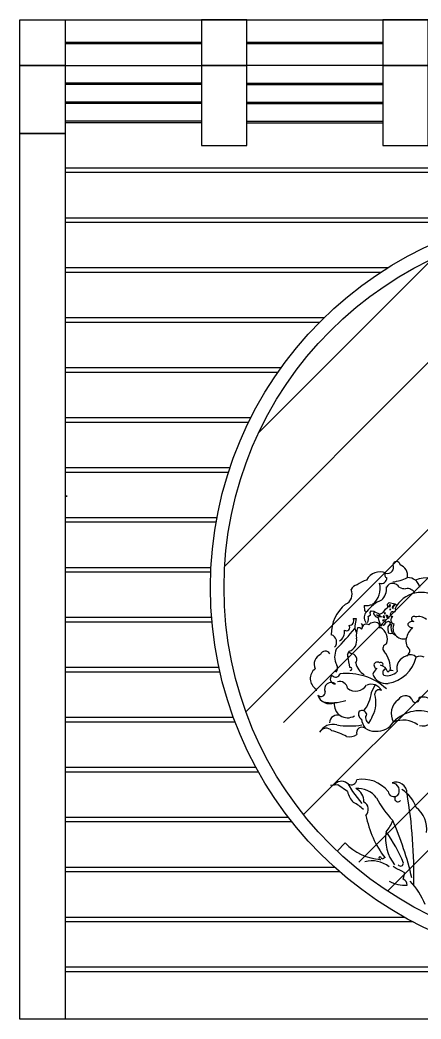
# Model space of a CAD drawing. Extents: x -782 to 1718, y 627 to 2827.
# Drawn here: x -782 to 102, y 627 to 2827 of the extents above; entities that cross this region are included whole.
import ezdxf

# ---------------------------------------------------------------- set-up
doc = ezdxf.new("R2010")
doc.units = 0
doc.header["$MEASUREMENT"] = 0
for name, color, linetype in [('2', 2, 'CONTINUOUS'), ('3', 3, 'CONTINUOUS'), ('4', 4, 'CONTINUOUS'), ('7', 7, 'CONTINUOUS'), ('BH', 3, 'CONTINUOUS')]:
    doc.layers.add(name, color=color, linetype=linetype)

msp = doc.modelspace()

# ---------------------------------------------------------------- hatches: boundary and pattern name
at = {"layer": 'BH'}
h = msp.add_hatch(dxfattribs=at)
h.set_pattern_fill('AR-RROOF', color=256, scale=500, angle=45, style=0)
h.set_pattern_definition([(45, (-3402.15, -2521.13), (424.264, 1131.37), [7500, -1000, 2500, -500]), (45, (-3108.7, -1874.1), (-823.78, 116.67), [1500, -165, 3000, -375]), (45, (-3525.9, -2043.83), (1601.597, 2075.358), [4000, -700, 2000, -500])])
edge = h.paths.add_edge_path()
edge.add_arc((467.5, 1577.4), 800, 0, 360)

# ---------------------------------------------------------------- linework, layer by layer
at = {"layer": '2', "linetype": 'CONTINUOUS'}
msp.add_line((1717.5, 627.4), (-782.5, 627.4), dxfattribs=at)
at = {"layer": '3'}
for p, q in [((-682.5, 2778.9), (-382.5, 2778.9)), ((-682.5, 2775.9), (-382.5, 2775.9)), ((-282.5, 2778.9), (17.5, 2778.9)), ((-282.5, 2775.9), (17.5, 2775.9)), ((-682.5, 2727.4), (-382.5, 2727.4)), ((17.5, 2727.4), (-282.5, 2727.4)), ((-382.5, 2688.4), (-682.5, 2688.4)), ((-382.5, 2685.4), (-682.5, 2685.4)), ((-282.5, 2688.4), (17.5, 2688.4)), ((-282.5, 2685.4), (17.5, 2685.4)), ((-382.5, 2646.4), (-682.5, 2646.4)), ((-382.5, 2643.4), (-682.5, 2643.4)), ((-282.5, 2646.4), (17.5, 2646.4)), ((-282.5, 2643.4), (17.5, 2643.4)), ((-382.5, 2604.3), (-682.5, 2604.3)), ((-382.5, 2601.3), (-682.5, 2601.3)), ((-282.5, 2604.3), (17.5, 2604.3)), ((-282.5, 2601.3), (17.5, 2601.3)), ((1617.5, 2501.3), (-682.5, 2501.3)), ((1617.5, 2491.3), (-682.5, 2491.3)), ((304.7, 2391.3), (-682.5, 2391.3)), ((260.9, 2381.3), (-682.5, 2381.3)), ((27.7, 2281.3), (-682.5, 2281.3)), ((12.1, 2271.3), (-682.5, 2271.3)), ((-112.3, 2171.3), (-682.5, 2171.3)), ((-122.4, 2161.3), (-682.5, 2161.3)), ((-206.9, 2061.3), (-682.5, 2061.3)), ((-213.9, 2051.3), (-682.5, 2051.3)), ((-273.5, 1951.3), (-682.5, 1951.3)), ((-278.5, 1941.3), (-682.5, 1941.3)), ((-319.4, 1841.3), (-682.5, 1841.3)), ((-322.7, 1831.3), (-682.5, 1831.3)), ((-679.9, 1780.3), (-679.9, 1777.3)), ((-348.1, 1731.3), (-682.5, 1731.3)), ((-349.9, 1721.3), (-682.5, 1721.3)), ((-361.3, 1621.3), (-682.5, 1621.3)), ((-361.8, 1611.3), (-682.5, 1611.3)), ((-359.8, 1511.3), (-682.5, 1511.3)), ((-359, 1501.3), (-682.5, 1501.3)), ((-343.6, 1401.3), (-682.5, 1401.3)), ((-341.3, 1391.3), (-682.5, 1391.3)), ((-311.6, 1291.3), (-682.5, 1291.3)), ((-307.9, 1281.3), (-682.5, 1281.3)), ((-261.9, 1181.3), (-682.5, 1181.3)), ((-256.3, 1171.3), (-682.5, 1171.3)), ((-190.3, 1071.3), (-682.5, 1071.3)), ((-182.5, 1061.3), (-682.5, 1061.3)), ((-88.6, 961.3), (-682.5, 961.3)), ((-77.3, 951.3), (-682.5, 951.3)), ((65.5, 851.3), (-682.5, 851.3)), ((84.1, 841.3), (-682.5, 841.3)), ((1617.5, 741.3), (-682.5, 741.3)), ((1617.5, 731.3), (-682.5, 731.3))]:
    msp.add_line(p, q, dxfattribs=at)
at = {"layer": '4'}
for p, q in [((-782.5, 2827.4), (1717.5, 2827.4)), ((-782.5, 627.4), (-782.5, 2827.4))]:
    msp.add_line(p, q, dxfattribs=at)
for points in [[(-782.5, 2827.4), (-682.5, 2827.4), (-682.5, 2727.4), (-782.5, 2727.4)], [(-282.5, 2827.4), (-382.5, 2827.4), (-382.5, 2727.4), (-282.5, 2727.4)], [(117.5, 2827.4), (17.5, 2827.4), (17.5, 2727.4), (117.5, 2727.4)]]:
    msp.add_lwpolyline(points, close=True, dxfattribs=at)
at = {"layer": '7'}
msp.add_line((-782.5, 627.4), (-782.5, 747.4), dxfattribs=at)
for points in [[(-782.5, 2727.4), (-682.5, 2727.4), (-682.5, 2577.4), (-782.5, 2577.4)], [(-282.5, 2727.4), (-382.5, 2727.4), (-382.5, 2551.3), (-282.5, 2551.3)], [(117.5, 2727.4), (17.5, 2727.4), (17.5, 2551.3), (117.5, 2551.3)], [(-782.5, 2577.4), (-682.5, 2577.4), (-682.5, 627.4), (-782.5, 627.4)]]:
    msp.add_lwpolyline(points, close=True, dxfattribs=at)
for radius in [830, 800]:
    msp.add_circle((467.5, 1577.4), radius, dxfattribs=at)
at = {"layer": 'BH'}
for p, q in [((27.6, 1541.3), (31.4, 1544.6)), ((28.7, 1534.7), (27.6, 1541.3)), ((31.4, 1544.6), (44.1, 1541.9)), ((31.8, 1536.7), (33.5, 1540.6)), ((33.5, 1540.6), (33.2, 1534.3)), ((42.2, 1539.3), (42.8, 1542.2)), ((43.9, 1538.9), (45.4, 1541)), ((44.1, 1541.9), (48.8, 1538.7)), ((-23.3, 1537.8), (-22.6, 1526.6)), ((-22.6, 1526.6), (-18.6, 1524.9)), ((-10.4, 1522.7), (-8.3, 1526.6)), ((-9.7, 1517.4), (-10.4, 1522.7)), ((-8.3, 1526.6), (-1.5, 1525.9)), ((-2.2, 1523.4), (-2.9, 1519.5)), ((-2.9, 1519.5), (1.4, 1514.1)), ((-1.5, 1525.9), (-2.2, 1523.4)), ((-1.8, 1524.7), (11.1, 1518.8)), ((11.1, 1518.8), (18.2, 1522.6)), ((18.2, 1522.6), (23.7, 1529.8)), ((20.9, 1522.1), (21.4, 1521.4)), ((22.1, 1522.8), (21.4, 1521.4)), ((21.4, 1521.4), (22.3, 1519)), ((23.3, 1521.6), (22.1, 1522.8)), ((22.3, 1519), (23.3, 1521.6)), ((23.7, 1529.8), (28.7, 1534.7)), ((31.1, 1535), (31.8, 1536.7)), ((33.2, 1534.3), (31.1, 1535)), ((33.7, 1530.4), (33.2, 1528.4)), ((33.2, 1528.4), (35.4, 1529.2)), ((35.4, 1529.2), (33.7, 1530.4)), ((38.8, 1532.1), (39.3, 1536.9)), ((38.8, 1532.1), (40.5, 1531.8)), ((39.3, 1536.9), (42.2, 1539.3)), ((40.5, 1531.8), (41.3, 1535.5)), ((41.3, 1535.5), (43.9, 1538.9)), ((-47.6, 1509.5), (-41.5, 1509.1)), ((-41.5, 1509.1), (-44, 1493.4)), ((-15.1, 1514.1), (-9.7, 1517.4)), ((1.4, 1514.1), (6.4, 1511.6)), ((3.6, 1517.3), (9.5, 1516.8)), ((9.5, 1513.4), (3.6, 1517.3)), ((6.4, 1511.6), (7.1, 1511.3)), ((13.2, 1492.7), (7.1, 1511.3)), ((9.5, 1516.8), (14.3, 1513.4)), ((14.3, 1513.4), (9.5, 1513.4)), ((13.2, 1492.7), (15.8, 1496.2)), ((15.8, 1496.2), (18.9, 1494.9)), ((17.2, 1505.6), (16.7, 1504.7)), ((16.7, 1504.7), (22.1, 1503.9)), ((18.7, 1506.1), (17.2, 1505.6)), ((19.2, 1515.3), (17.7, 1512.2)), ((17.7, 1512.2), (21.1, 1511)), ((22.6, 1506.6), (18.7, 1506.1)), ((18.9, 1494.9), (21.8, 1496.9)), ((21.4, 1513.6), (19.2, 1515.3)), ((21.1, 1511), (21.4, 1513.6)), ((21.8, 1496.9), (25, 1501.3)), ((22.1, 1503.9), (24.3, 1504.2)), ((24.3, 1504.2), (22.6, 1506.6)), ((25, 1501.3), (30.3, 1503.4)), ((25.2, 1517.3), (28.1, 1516.3)), ((25.2, 1515.3), (25.8, 1517.1)), ((27.2, 1513.4), (25.2, 1515.3)), ((27.2, 1511.2), (27.2, 1513.4)), ((31.5, 1510), (27.2, 1511.2)), ((28.1, 1516.3), (28.9, 1512.4)), ((28.9, 1512.4), (31.5, 1510)), ((32, 1496.4), (30.1, 1493.3)), ((30.3, 1503.4), (33.7, 1501.7)), ((33.5, 1499.1), (32, 1496.4)), ((33.7, 1501.7), (33.5, 1499.1)), ((-44, 1493.4), (-44, 1487.1)), ((-44, 1487.1), (-40.6, 1477.6)), ((-44, 1487.1), (-44, 1487.1)), ((30.1, 1493.3), (28.6, 1491.1)), ((28.6, 1491.1), (28.9, 1487.7)), ((28.9, 1487.7), (29.1, 1478.2)), ((29.1, 1478.2), (34.7, 1476.3)), ((35.9, 1495.9), (30.1, 1493.3)), ((34.7, 1476.3), (38.8, 1477)), ((37.6, 1494.9), (35.9, 1495.9)), ((36.2, 1490.8), (37.6, 1494.9)), ((36.4, 1483.8), (36.2, 1490.8)), ((38.8, 1477), (36.4, 1483.8)), ((38.8, 1477), (45.3, 1472.7)), ((-128.4, 1349.8), (-129.2, 1353.8)), ((-7.5, 1346.5), (0.5, 1363)), ((-58.5, 1144.7), (-61.7, 1147.1)), ((-48.8, 1128.5), (-58.5, 1144.7)), ((-81.9, 1143.1), (-98.1, 1141.5)), ((-60.1, 1128.5), (-81.9, 1143.1)), ((-27.7, 1101.8), (-48.8, 1128.5)), ((-65.8, 1015.3), (-83.1, 997)), ((46.7, 958.7), (40.3, 963.6)), ((58.1, 953.8), (46.7, 958.7)), ((66.2, 949), (58.1, 953.8)), ((62.1, 935.2), (66.2, 949))]:
    msp.add_line(p, q, dxfattribs=at)
for centre, radius, start, end in [((47.6, 1626.7), 8.1, 7.1535, 172.8465), ((11.1, 1579), 33, 66.365, 153.0542), ((27.3, 1604.4), 5.65, 122.4374, 260.416), ((28, 1621.7), 13, 253.4263, 27.4151), ((47.1, 1604.1), 25, 349.4501, 70.074), ((-0.2, 1531.6), 64.9, 106.1781, 126.9201), ((-31.5, 1575.4), 43.5, 306.9525, 15.6253), ((14.2, 1598.6), 12.2, 251.368, 1.1016), ((39.4, 1570.8), 15.9, 27.194, 149.8704), ((26.8, 1690.9), 101.8, 277.2012, 296.1753), ((72.6, 1572.6), 27, 11.2672, 91.8643), ((112, 1545.9), 52.9, 39.3939, 115.3234), ((-74.6, 1563.5), 24.6, 293.3941, 22.9755), ((-37.7, 1568.6), 15, 95.5266, 162.6221), ((-7.4, 1574.9), 33.3, 311.358, 6.73), ((102.2, 1502.4), 64.6, 51.476, 153.4653), ((68.3, 1610.1), 35.2, 245.327, 269.3294), ((71.6, 1556), 19.3, 29.7799, 101.0578), ((-10.2, 1474.5), 86, 129.464, 180.6959), ((-22.7, 1591.7), 54, 269.4308, 288.7373), ((44.8, 1477), 78.8, 112.5154, 142.8784), ((-6.4, 1511.9), 17.3, 132.6468, 219.4701), ((39.2, 1518.9), 5.29, 77.1366, 274.0599), ((41.7, 1528.1), 4.22, 252.2307, 49.6262), ((-57, 1504.7), 10.6, 270.9191, 26.727), ((-36.8, 1492.2), 9.73, 320.0355, 39.9645), ((-18.9, 1487.7), 9.34, 53.1804, 151.6147), ((-31.7, 1509), 17.4, 330.932, 17.0416), ((-0.7, 1484.4), 16.6, 57.6803, 139.3696), ((3.6, 1493.3), 6.91, 330.5434, 48.3942), ((43.3, 1506), 8.5, 115.7209, 261.3524), ((62.9, 1487.7), 23.1, 154.723, 286.0455), ((84.3, 1488.3), 15, 82.8779, 141.8542), ((81.4, 1498.3), 8.87, 184.4577, 280.4436), ((86, 1508.6), 5.44, 50.7283, 272.3778), ((96.2, 1487.4), 26.3, 48.7891, 104.9606), ((-1216.2, 2514.2), 1558.5, 316.5369, 318.7742), ((-92.7, 1480.8), 26, 303.6305, 6.5783), ((-62.8, 1489.9), 7.32, 236.4036, 35.5667), ((24.1, 1470.7), 65, 163.8654, 183.8951), ((-35.9, 1480.9), 8.26, 37.9217, 107.6757), ((16, 1530.6), 41.3, 261.0437, 264.7589), ((-3.2, 1463), 30.7, 341.6981, 59.7192), ((115, 1455.4), 46.8, 133.2215, 167.6667), ((-100.8, 1457.6), 16.5, 315.7708, 73.902), ((-64, 1460.2), 24, 287.248, 14.6089), ((27.7, 1443.4), 10.1, 99.9617, 223.1445), ((91.9, 1459), 23.5, 164.0162, 231.7646), ((-111.3, 1408.9), 22.7, 111.3946, 206.5036), ((-109.2, 1426.8), 10.9, 26.7714, 162.3702), ((-48.8, 1425.3), 39.9, 155.0203, 207.5855), ((68.1, 1367.7), 143.1, 150.8837, 154.1861), ((-56.2, 1429.4), 4.55, 43.1801, 226.7799), ((-53.7, 1418.7), 13.8, 325.0029, 86.4482), ((-20.9, 1399.9), 55.1, 354.4752, 41.6948), ((60.1, 1440.9), 17.3, 305.5132, 358.6593), ((-458.9, 1348.8), 407, 7.3933, 10.9439), ((-2, 1421.5), 41.7, 194.7852, 238.399), ((5, 1406.6), 7.02, 46.1504, 263.7852), ((13.1, 1408), 4.87, 324.7221, 132.0505), ((17.1, 1441.6), 75.9, 279.1464, 346.9699), ((75.8, 1399.9), 27.6, 101.8596, 195.7864), ((79.2, 1413.9), 15.9, 41.899, 124.9462), ((99.9, 1402.8), 23.4, 67.8486, 112.1514), ((-115.4, 1377.1), 27.1, 126.7782, 239.3591), ((-86.4, 1390.6), 10.2, 220.1777, 342.4268), ((-94.3, 1400.2), 12.1, 314.7559, 33.2178), ((-61.3, 1260.2), 128.2, 47.4856, 96.8573), ((-53.7, 1398.4), 3.2, 241.4771, 118.5229), ((31.2, 1371.5), 39, 133.9234, 157.0223), ((24.2, 1396.8), 30.6, 199.3082, 279.2014), ((7.8, 1386), 21.2, 15.0169, 77.9606), ((25.6, 1390), 8.32, 92.8569, 222.9724), ((26.9, 1415.9), 32.4, 256.7686, 313.4593), ((36.2, 1383.6), 11.2, 67.8988, 134.7058), ((-96.4, 1354.1), 14.5, 50.4184, 206.1231), ((-87.8, 1375.7), 10.5, 127.6495, 273.4889), ((-77.4, 1353.4), 17.3, 8.2981, 107.1866), ((-8.7, 1337.4), 27.2, 30.5729, 110.1448), ((-118.8, 1346.9), 9.38, 221.2064, 5.1619), ((-42.2, 1377.6), 28.2, 230.2141, 328.6976), ((-83.8, 1354.8), 76.8, 320.5021, 353.8665), ((9.7, 1342.3), 10.2, 60.5094, 182.67), ((-100, 1349.1), 27.2, 198.0455, 293.0175), ((-93.5, 1415.1), 91.1, 256.1494, 289.0521), ((-60.2, 1320.2), 29.4, 172.3569, 301.1834), ((-58, 1324), 60.3, 331.3043, 17.2666), ((72.5, 1300.4), 36.6, 124.773, 211.1495), ((67, 1321.5), 17.8, 36.4172, 149.7666), ((89.6, 1332.9), 8.24, 185.6849, 16.9196), ((105.8, 1307.1), 29.4, 1.7935, 106.4802), ((-23.3, 1299.1), 12.9, 149.9214, 239.9614), ((-29.1, 1295.3), 11.5, 16.1939, 117.4378), ((-6.9, 1290.7), 13.7, 144.8532, 241.6456), ((97.6, 1228.9), 77.2, 62.8873, 137.0003), ((-92.6, 1242.8), 33.5, 74.5647, 151.0373), ((-82.6, 1279.2), 17.5, 69.0879, 178.1389), ((25.5, 1298.9), 56.3, 191.1987, 213.4875), ((-59.6, 1312), 57, 324.1694, 342.6685), ((4.9, 1304), 42.7, 264.8213, 328.2769), ((62.3, 1229.3), 56.3, 54.3933, 111.998), ((104.7, 1309.3), 36.4, 259.8147, 299.097), ((-107.2, 1251.1), 16.8, 41.6523, 151.7581), ((-123.6, 1143.2), 122.5, 60.0863, 76.3385), ((-56.1, 1435.2), 162.4, 260.2384, 279.7616), ((-56.8, 1277.6), 28.8, 258.5668, 305.6064), ((-28.3, 1257.8), 12.2, 55.9793, 196.921), ((-0.4, 1299.1), 37.7, 235.9793, 272.151), ((-73.5, 1131.2), 19.9, 53.4252, 146.0167), ((-52.3, 1155.6), 12.5, 240.4803, 354.5926), ((-27.2, 1083.6), 71.9, 38.6506, 100.116), ((46.7, 1124.8), 24.1, 358.9696, 111.7175), ((37.4, 1130.5), 16.6, 319.1342, 88.5072), ((-15.9, 1136.5), 44.9, 190.2631, 225.915), ((-38.3, 1081.5), 53.7, 38.365, 94.3002), ((-54.3, 1107.6), 29.9, 355.2019, 66.3042), ((42.3, 1130.7), 13.5, 189.2278, 304.9366), ((22, 1070.1), 72.9, 18.3454, 58.9091), ((-994.4, 942.9), 1080.6, 358.8886, 9.6654), ((-78.9, 1035.9), 75.4, 44.6827, 65.0865), ((-32.8, 1088.7), 18.4, 315.9841, 62.9535), ((173, 1197.2), 188.2, 205.9778, 224.7848), ((51, 1112.9), 7.11, 137.3684, 320.3278), ((55.9, 1046.3), 58.6, 351.7898, 52.9035), ((201.1, 1118.6), 224.8, 190.9406, 217.3803), ((-43, 1095.8), 88.2, 320.3759, 339.3066), ((-611.2, 777.5), 711.2, 13.0818, 23.8121), ((116.4, 1024.2), 92.8, 170.4701, 218.22), ((-227.5, 855), 312.7, 21.7398, 36.1741), ((19.8, 1096.9), 118.2, 223.6588, 266.5968), ((-5.7, 915.5), 60.1, 51.9177, 105.8117), ((11.7, 981.7), 3.01, 70.3183, 289.6817), ((17, 984.8), 4.28, 183.103, 346.7519), ((56.7, 970.5), 6.27, 215.9873, 3.295), ((65.8, 991.7), 69.6, 240.3763, 274.3356), ((59.5, 923.9), 11.6, 352.1271, 76.9272), ((-27.7, 827.2), 147.9, 20.6669, 44.6586)]:
    msp.add_arc(centre, radius, start, end, dxfattribs=at)

doc.saveas('drawing.dxf')
